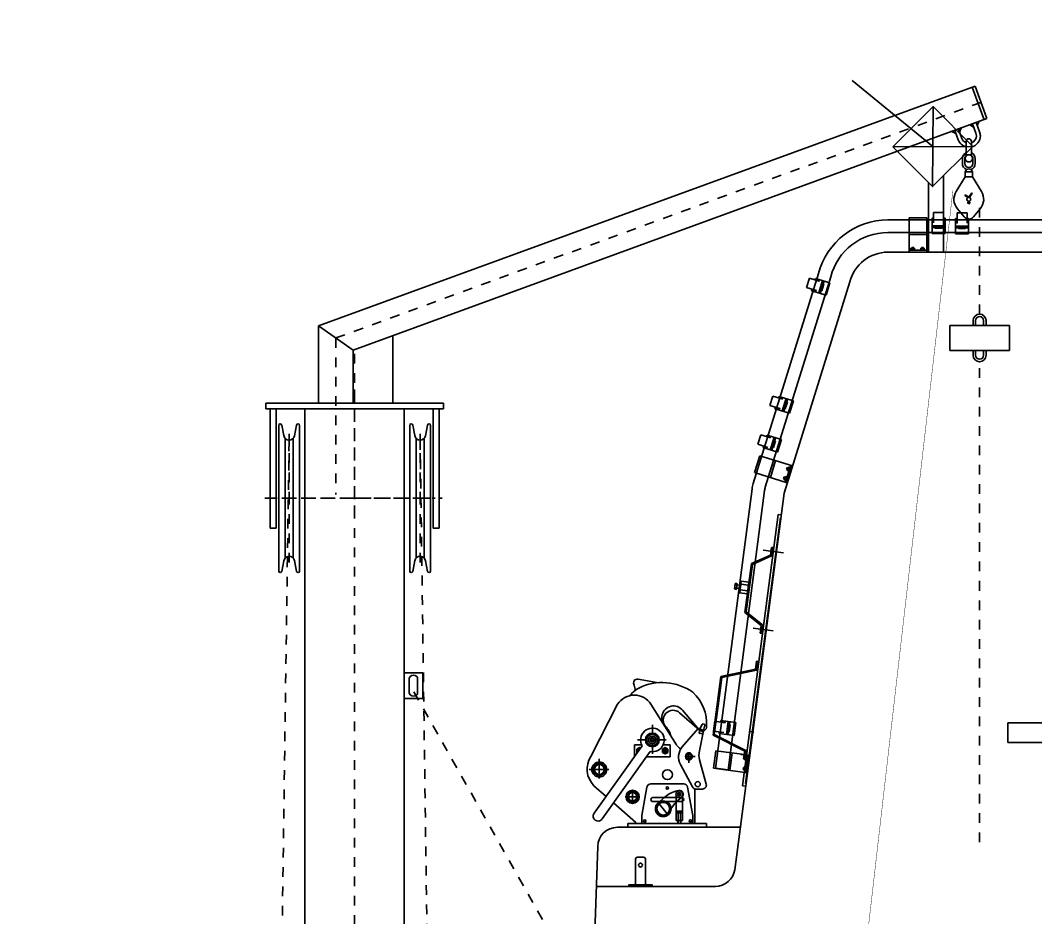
# Model space of a CAD drawing. Header units: millimetres. Extents: x -4 to 3776, y -4 to 4079.
# Drawn here: x 308.68 to 319.17, y 520.84 to 530.11 of the extents above; entities that cross this region are included whole.
import ezdxf
from ezdxf import colors
from ezdxf.entities.mleader import LeaderData, LeaderLine
from ezdxf.math import Vec2, Vec3

# ---------------------------------------------------------------- set-up
doc = ezdxf.new("R2010")
doc.units = ezdxf.units.MM
for name, pattern in [('ACAD_ISO02W100', [15, 12, -3]), ('CEN1', [2, 1, -0.4, 0.2, -0.4]), ('CENTER', [2, 1.25, -0.25, 0.25, -0.25]), ('CENTER2', [1.125, 0.75, -0.125, 0.125, -0.125])]:
    doc.linetypes.add(name, pattern=pattern)
for name, color, linetype in [('01-equipment', 3, 'Continuous'), ('03-input', 3, 'Continuous'), ('05-center', 6, 'CEN1'), ('06-text', 2, 'Continuous'), ('BK_kedu', 255, 'Continuous')]:
    doc.layers.add(name, color=color, linetype=linetype)
doc.styles.get("Standard").update_dxf_attribs({"font": 'arial.ttf'})

# ---------------------------------------------------------------- blocks, each defined once
blk = doc.blocks.new('XP41_0_0')
at = {"layer": '03-input', "color": 3, "linetype": 'Continuous'}
for p, q in [((-13, -23), (-13, -13)), ((-8, -23), (-8, -13)), ((8, -23), (8, -13)), ((13, -23), (13, -13)), ((-7.5, -40), (-5, -35)), ((-7.5, -40), (7.5, -40)), ((-7.5, -40), (-7.5, -50)), ((0, -33.7), (-5, -35)), ((5, -35), (0, -33.7)), ((7.5, -40), (5, -35)), ((7.5, -40), (7.5, -50)), ((-7.5, -50), (-25.5, -79.3)), ((-7.5, -50), (7.5, -50)), ((7.5, -50), (25.5, -79.3)), ((-7.4, -86.2), (-8, -87.3)), ((-8, -87.3), (-1.3, -91.2)), ((0, -91), (-7.4, -86.2)), ((-1, -98.9), (-1, -99.3)), ((0, -91), (5.8, -81.9)), ((0, -99.3), (0, -99)), ((6.7, -82.4), (1.2, -91.2)), ((1.2, -98.8), (1.2, -99.3)), ((6.7, -82.4), (5.8, -81.9)), ((-9.2, -130.7), (-23, -114.3)), ((23, -114.3), (9.2, -130.7))]:
    blk.add_line(p, q, dxfattribs=at)
blk.add_circle((0, -95), 4, dxfattribs=at)
for centre, radius, start, end in [((0, -13), 13, 114.2485, 180), ((0, -13), 8, 131.8652, 180), ((0, -13), 13, 0, 66.3418), ((0, -13), 8, 0, 49.3015), ((0, -23), 13, 180, 247.3801), ((0, -23), 8, 180, 0), ((0, -23), 13, 292.6199, 0), ((0, -95), 30, 148.3455, 220.0052), ((0, -95), 30, 319.9948, 31.6545), ((0.2, -101.8), 2.3, 150, 270), ((-3.9, -98.6), 2.98, 316.2101, 346.2101), ((0.2, -101.8), 1.05, 150, 270), ((-3.9, -98.6), 4.2, 320.2778, 343.778), ((4.1, -98.6), 4.2, 189.7222, 219.7222), ((0, -101.8), 2.3, 270, 30), ((0, -101.8), 1.05, 270, 30), ((4.1, -98.6), 2.98, 193.7899, 223.7899), ((0, -123), 12, 220.0052, 319.9948)]:
    blk.add_arc(centre, radius, start, end, dxfattribs=at)
blk = doc.blocks.new('18')
at = {"layer": '03-input', "color": 3, "linetype": 'Continuous'}
for p, q in [((-13, 0), (-13, -10)), ((-8, 0), (-8, -10)), ((8, 0), (8, -10)), ((13, 0), (13, -10)), ((-60, -60), (-60, -10)), ((-60, -10), (60, -10)), ((60, -60), (60, -10)), ((-60, -60), (60, -60)), ((-13, -70), (-13, -60)), ((-8, -70), (-8, -60)), ((8, -70), (8, -60)), ((13, -70), (13, -60))]:
    blk.add_line(p, q, dxfattribs=at)
for centre, radius, start, end in [((0, 0), 13, 0, 180), ((0, 0), 8, 0, 180), ((0, -70), 13, 180, 0), ((0, -70), 8, 180, 0)]:
    blk.add_arc(centre, radius, start, end, dxfattribs=at)
blk = doc.blocks.new('艇架正视')
at = {"linetype": 'CEN1', "ltscale": 2}
for p, q in [((1259.2, 5971.2), (1259.2, 6202.8)), ((1259.2, 4906.6), (1259.2, 5875.2)), ((2679.1, 674.5), (118.5, 5211.3))]:
    blk.add_line(p, q, dxfattribs=at)
at = {"linetype": 'CEN1', "ltscale": 2, "const_width": 0.8}
blk.add_lwpolyline([(943.1, 3932.7), (1205.5, 6221.1)], dxfattribs=at)
at = {"layer": '03-input', "color": 3, "linetype": 'Continuous'}
for p, q in [((-73, 5947.6), (1250, 6431)), ((1244.4, 6429), (1268.4, 6363.2)), ((1250, 6431), (1274, 6365.3)), ((-3, 5898.6), (1274, 6365.3)), ((1223.6, 6325.5), (1216.7, 6344.3)), ((1219, 6338.1), (1221.9, 6346.2)), ((1247.2, 6348.4), (1239.7, 6352.7)), ((1251.8, 6335.8), (1244.9, 6354.6)), ((1259.3, 6338.6), (1252.4, 6357.4)), ((1254.5, 6351.5), (1258.5, 6359.6)), ((1211.3, 6335.7), (1203.1, 6339.4)), ((1216.1, 6322.8), (1209.2, 6341.6)), ((1232.1, 6290.4), (1232.1, 6319.5)), ((1242.7, 6290.4), (1242.7, 6319.5)), ((-73, 5947.6), (-73, 5792)), ((-73, 5947.6), (-3, 5898.6)), ((77, 5927.8), (77, 5792)), ((-3, 5898.6), (-3, 5792)), ((-179, 5792), (179, 5792)), ((-179, 5792), (-179, 5780)), ((179, 5792), (179, 5780)), ((-179, 5780), (179, 5780)), ((-170, 5780), (-170, 5540)), ((-158, 5780), (-158, 5540)), ((-100, 4300), (-100, 5780)), ((100, 5780), (-100, 5780)), ((100, 4300), (100, 5780)), ((158, 5780), (158, 5540)), ((170, 5780), (170, 5540)), ((-153, 5747), (-153, 5600)), ((-147, 5747.4), (-142.9, 5726.3)), ((-117, 5747.4), (-121.2, 5725.8)), ((-111, 5747), (-111, 5600)), ((111, 5747), (111, 5600)), ((117, 5747.4), (121.1, 5726.3)), ((147, 5747.4), (142.8, 5725.8)), ((153, 5747), (153, 5600)), ((-140, 5720.5), (-140, 5600)), ((-124, 5720.5), (-124, 5600)), ((124, 5720.5), (124, 5600)), ((140, 5720.5), (140, 5600)), ((-153, 5453), (-153, 5600)), ((-140, 5479.5), (-140, 5600)), ((-124, 5479.5), (-124, 5600)), ((-111, 5453), (-111, 5600)), ((111, 5453), (111, 5600)), ((124, 5479.5), (124, 5600)), ((140, 5479.5), (140, 5600)), ((153, 5453), (153, 5600)), ((-170, 5540), (-158, 5540)), ((158, 5540), (170, 5540)), ((-147, 5452.6), (-142.9, 5473.7)), ((-117, 5452.6), (-121.2, 5474.2)), ((117, 5452.6), (121.2, 5474.2)), ((147, 5452.6), (142.9, 5473.7)), ((137.1, 5248.2), (100, 5248.2)), ((137.1, 5248.2), (137.1, 5196.3)), ((110.2, 5236.9), (110.2, 5207.6)), ((126.9, 5236.9), (126.9, 5207.6)), ((137.1, 5196.3), (100, 5196.3))]:
    blk.add_line(p, q, dxfattribs=at)
at = {"layer": '03-input', "color": 3, "linetype": 'CENTER'}
for p, q in [((-38, 5923.1), (1262, 6398.1)), ((-38, 5923.1), (-38, 5607.5)), ((0, 5819.6), (0, 5558)), ((-132, 5729.8), (-132, 5600)), ((132, 5729.8), (132, 5600)), ((-150, 4447), (-132, 5717)), ((132, 5717), (150, 4410)), ((-181, 5600), (176.5, 5600)), ((0, 5600), (-162, 5600)), ((145.8, 5600), (-147.2, 5600)), ((-132, 5470.2), (-132, 5600)), ((0, 5600), (162, 5600)), ((132, 5470.2), (132, 5600))]:
    blk.add_line(p, q, dxfattribs=at)
at = {"layer": '03-input', "color": 3, "linetype": 'Continuous'}
blk.add_lwpolyline([(1259.2, 4906.2, 0, 0, 0), (1259.2, 4843.7, 20.8, 0, 0), (1259.2, 4781.2, 0, 0, 0)], format="xyseb", dxfattribs=at)
blk.add_circle((1237.4, 6285.3), 7.33, dxfattribs=at)
for centre, radius, start, end in [((1237.7, 6330.7), 23, 200.0735, 256.028), ((1237.7, 6330.7), 15, 200.0735, 248.2708), ((1237.4, 6319.5), 5.28, 0, 180), ((1237.7, 6330.7), 23, 282.5619, 0), ((1237.7, 6330.7), 15, 289.4809, 0), ((1237.7, 6330.7), 15, 0, 20.0735), ((1237.7, 6330.7), 23, 0, 20.0735), ((-150, 5747), 3, 7.3754, 180), ((-114, 5747), 3, 0, 172.6246), ((114, 5747), 3, 7.3754, 180), ((150, 5747), 3, 0, 172.6246), ((-132, 5728), 11, 188.6875, 349.5065), ((132, 5728), 11, 188.6875, 349.5065), ((-132, 5472), 11, 10.4935, 171.3125), ((132, 5472), 11, 8.6875, 169.5065), ((-150, 5453), 3, 180, 352.6246), ((-114, 5453), 3, 187.3754, 0), ((114, 5453), 3, 180, 352.6246), ((150, 5453), 3, 187.3754, 0), ((115.2, 5236.9), 5, 132.0297, 180), ((118.5, 5233.2), 9.98, 47.9703, 132.0297), ((121.9, 5236.9), 5, 0, 47.9703), ((115.2, 5207.6), 5, 180, 227.9703), ((118.5, 5211.3), 9.98, 227.9703, 312.0297), ((121.9, 5207.6), 5, 312.0297, 0)]:
    blk.add_arc(centre, radius, start, end, dxfattribs=at)
at = {"layer": '05-center', "ltscale": 2}
blk.add_line((0, -135.9), (0, 5895.5), dxfattribs=at)
at = {"layer": '03-input', "color": 3, "linetype": 'Continuous'}
for name, p in [('XP41_0_0', (1237.5, 6297.8)), ('18', (1259.2, 5958.2))]:
    blk.add_blockref(name, p, dxfattribs=at)
blk = doc.blocks.new('A$C480C00B7')
at = {"layer": '03-input', "color": 0, "linetype": 'Continuous'}
for p, q in [((4.1, 162.4), (8.4, 141.8)), ((5.7, 164.7), (8.2, 165.3)), ((10.3, 164.3), (15.8, 154.7)), ((17.6, 97.3), (7.2, 147.6)), ((18.6, 154.1), (8.4, 149.8)), ((10.8, 140.3), (16.6, 141.5)), ((16, 154.1), (18.2, 143.9)), ((20.9, 153.6), (60.9, 107.1)), ((0.2, 12.6), (16.9, 74)), ((65.8, 62), (35.1, 5.2)), ((26.3, 0), (9.8, 0))]:
    blk.add_line(p, q, dxfattribs=at)
for centre, radius in [((44.1, 82.9), 8.5), ((21.9, 12.4), 6.5)]:
    blk.add_circle(centre, radius, dxfattribs=at)
for centre, radius, start, end in [((6.1, 162.8), 2, 101.7403, 191.7403), ((8.6, 163.3), 2, 29.9161, 101.7403), ((14.1, 153.7), 2, 11.7403, 29.9161), ((9.2, 148), 2, 112.7492, 191.7403), ((10.4, 142.2), 2, 191.7403, 281.7403), ((16.2, 143.4), 2, 281.7403, 11.7403), ((19.4, 152.3), 2, 40.7473, 112.7492), ((30.6, 81), 40, 331.5913, 40.7473), ((-31.3, 87.1), 50, 344.7212, 11.7403), ((9.8, 10), 10, 164.7212, 270), ((26.3, 10), 10, 270, 331.5913)]:
    blk.add_arc(centre, radius, start, end, dxfattribs=at)
blk = doc.blocks.new('A$C67EC23AD')
at = {"layer": '03-input', "color": 0, "linetype": 'Continuous'}
for centre, radius in [((10, 58.9), 4.25), ((48.9, 20), 20), ((48.9, 20), 16)]:
    blk.add_circle(centre, radius, dxfattribs=at)
for centre, radius, start, end in [((10, 58.9), 10, 74.825, 231.8158), ((-7.3, -9.3), 80.3, 27.2499, 75.9058), ((-58, -27.6), 100, 23.9914, 51.8158), ((48.9, 20), 17, 203.9914, 28.9664)]:
    blk.add_arc(centre, radius, start, end, dxfattribs=at)
blk = doc.blocks.new('hook-a')
at = {"layer": '03-input', "color": 0, "linetype": 'Continuous'}
for p, q in [((122.1, 367.2), (173.8, 376.4)), ((181.3, 351.2), (183.9, 361)), ((141.5, 312.4), (76.6, 209.1)), ((294.2, 180), (226, 312.7)), ((19.1, 247.4), (61.1, 297.5)), ((19.1, 247.4), (68.7, 291.1)), ((92.9, 209.3), (110.6, 209.3)), ((92.9, 209.3), (92.9, 179.3)), ((107.9, 209.3), (110.6, 209.3)), ((163.9, 206.8), (285.9, 35.6)), ((165.2, 209.3), (167.9, 209.3)), ((165.2, 209.3), (182.9, 209.3)), ((182.9, 209.3), (182.9, 180.1)), ((143.6, 192.3), (265.5, 21.1)), ((92.9, 179.3), (152.8, 179.3)), ((257.5, 155.5), (272.5, 164.2)), ((257.5, 138.2), (257.5, 155.5)), ((272.5, 123.9), (272.5, 173.6)), ((272.5, 164.2), (287.5, 155.5)), ((287.5, 155.5), (287.5, 138.2)), ((248.6, 146.8), (298.6, 146.8)), ((272.5, 129.5), (257.5, 138.2)), ((287.5, 138.2), (272.5, 129.5)), ((58.3, 110), (141.7, 110)), ((255.3, 78.5), (286.1, 105.7)), ((30, 97.5), (30, 10)), ((30, 97.5), (30, 10)), ((48.5, 101.8), (35, 30)), ((61.4, 79.8), (61.4, 16.9)), ((66.9, 83.9), (71.9, 83.9)), ((69.4, 81.4), (69.4, 86.4)), ((77.4, 79.8), (77.4, 16.9)), ((151.5, 101.8), (165, 30)), ((169.9, 77.5), (207.2, 77.5)), ((174.8, 85.1), (188, 92.7)), ((174.8, 69.9), (174.8, 85.1)), ((188, 59.5), (188, 95.5)), ((188, 92.7), (201.2, 85.1)), ((201.2, 85.1), (201.2, 69.9)), ((63.5, 75.3), (100, 75.3)), ((63.5, 65.3), (100, 65.3)), ((136.5, 75.3), (100, 75.3)), ((136.5, 65.3), (100, 65.3)), ((120.2, 59.5), (100.2, 34.5)), ((188, 62.3), (174.8, 69.9)), ((180, 11.9), (236.5, 61.8)), ((201.2, 69.9), (188, 62.3)), ((35, 30), (35, 12)), ((61.4, 36.9), (77.4, 36.9)), ((165, 30), (165, 12)), ((0, 10), (200, 10)), ((0, 0), (0, 10)), ((0, 0), (200, 0)), ((37, 10), (163, 10)), ((61.4, 16.9), (77.1, 16.9)), ((65.4, 16.9), (65.4, 10)), ((66.4, 16.9), (66.4, 10)), ((72.4, 16.9), (72.4, 10)), ((73.4, 16.9), (73.4, 10)), ((180, 10), (180, 11.9)), ((200, 0), (200, 10))]:
    blk.add_line(p, q, dxfattribs=at)
at = {"layer": '03-input', "color": 0, "linetype": 'CENTER'}
for p, q in [((137.9, 260.2), (137.9, 186.6)), ((102.5, 221.8), (175.8, 221.8))]:
    blk.add_line(p, q, dxfattribs=at)
at = {"layer": '03-input', "color": 0, "linetype": 'CENTER', "ltscale": 0.35}
for p, q in [((37.7, 174.7), (37.7, 185.3)), ((45, 164), (45, 196)), ((52.3, 174.7), (52.3, 185.3)), ((112.5, 194.3), (98.4, 194.3)), ((105.4, 188.6), (105.4, 200)), ((170.4, 197.7), (170.4, 200)), ((172.8, 194.3), (177.5, 194.3)), ((29, 180), (61, 180))]:
    blk.add_line(p, q, dxfattribs=at)
at = {"layer": '03-input', "color": 0, "linetype": 'CENTER', "ltscale": 0.5}
blk.add_line((45, 163.8), (45, 196.2), dxfattribs=at)
at = {"layer": '03-input', "color": 0, "linetype": 'ACAD_ISO02W100', "ltscale": 0.4}
for p, q in [((77.4, 40.9), (61.4, 40.9)), ((66.4, 40.9), (66.4, 16.9)), ((72.4, 40.9), (72.4, 16.9))]:
    blk.add_line(p, q, dxfattribs=at)
at = {"layer": '03-input', "color": 0, "linetype": 'Continuous'}
blk.add_lwpolyline([(112.4, 198.3), (105.4, 202.4), (98.4, 198.3), (98.4, 190.2), (105.4, 186.2), (112.4, 190.2)], close=True, dxfattribs=at)
blk.add_lwpolyline([(168.1, 201), (170.4, 202.4), (177.4, 198.3), (177.4, 190.2), (176.2, 189.5)], dxfattribs=at)
for centre, radius in [((137.9, 221.8), 17.5), ((137.9, 221.8), 17.5), ((137.9, 221.8), 14.5), ((137.9, 221.8), 10), ((137.9, 221.8), 5), ((137.9, 221.8), 3), ((45, 180), 6), ((105.4, 194.3), 4), ((272.5, 146.8), 19), ((272.5, 146.8), 15), ((272.5, 146.8), 12.5), ((272.5, 146.8), 12.5), ((272.5, 146.8), 12.5), ((272.5, 146.8), 12.5), ((100, 100.2), 3), ((69.4, 83.9), 9), ((69.4, 83.9), 4.25), ((188, 77.5), 13.2), ((110.2, 47.1), 19), ((41.2, 16), 3), ((157.2, 16), 3)]:
    blk.add_circle(centre, radius, dxfattribs=at)
at = {"layer": '03-input', "color": 0, "linetype": 'Continuous', "ltscale": 2}
for radius in [16.7, 10.6, 10.6]:
    blk.add_circle((188, 77.5), radius, dxfattribs=at)
at = {"layer": '03-input', "color": 0, "linetype": 'Continuous'}
for centre, radius, start, end in [((112.7, 232.6), 135, 63.706, 125.2006), ((175.6, 366.6), 10, 325.88, 100.0762), ((107.3, 264), 107.1, 132.5461, 183.8823), ((183.8, 285.8), 50, 32.4397, 147.875), ((102.9, 246), 128.2, 47.4002, 57.0988), ((186.1, 349.9), 5, 165.2097, 231.3112), ((38.6, 209.1), 200.1, 38.8937, 40.9895), ((84.1, 278.2), 30, 313.6367, 140.0357), ((85.2, 272.3), 25, 316.1761, 131.3648), ((11.3, 255.2), 11, 171.963, 315.0967), ((137.9, 221.8), 48, 133.6367, 167.6541), ((137.9, 221.8), 30, 330.0811, 280.8325), ((51.2, 225), 30, 299.122, 327.875), ((137.9, 221.8), 5.5, 0, 270), ((45, 180), 9, 35.7954, 144.2046), ((170.4, 194.3), 4, 335.1179, 95.7957), ((45, 180), 9, 215.7954, 324.2046), ((243.5, 147.9), 60, 315.2758, 32.3414), ((58.3, 100), 10, 90, 169.3803), ((141.7, 100), 10, 10.6197, 90), ((63.3, 70.3), 5.01, 87.2007, 272.7993), ((136.7, 70.3), 5.01, 267.2007, 92.7993), ((275.7, 28.3), 12.5, 215.4568, 35.4568), ((37, 12), 2, 180, 270), ((163, 12), 2, 270, 0)]:
    blk.add_arc(centre, radius, start, end, dxfattribs=at)
blk.add_blockref('A$C480C00B7', (0.9, 97.2), dxfattribs=at)
at = {"layer": '03-input', "color": 0, "linetype": 'Continuous', "rotation": 2.905075325396412}
blk.add_blockref('A$C67EC23AD', (62.4, 24.6), dxfattribs=at)
blk = doc.blocks.new('A$C4EFE2257')
at = {"layer": '03-input', "color": 0, "linetype": 'Continuous'}
for p, q in [((4, 27.1), (4, 53.6)), ((29, 53.6), (4, 53.6)), ((29, 27.1), (29, 53.6)), ((0, 38.7), (4, 38.7)), ((0, 0), (0, 38.7)), ((3.5, 27.1), (3.5, 38.7)), ((4, 27.1), (3.5, 27.1)), ((29, 38.7), (33, 38.7)), ((29.5, 27.1), (29, 27.1)), ((29.5, 27.1), (29.5, 38.7)), ((33, 0), (33, 38.7)), ((33, 19.5), (0, 19.5)), ((0, 17.6), (33, 17.6)), ((0, 15.6), (33, 15.6)), ((7.5, 17.6), (7.5, 19.5)), ((7.5, 13.6), (7.5, 15.6)), ((7.5, 13.6), (25.5, 13.6)), ((25.5, 17.6), (25.5, 19.5)), ((25.5, 13.6), (25.5, 15.6)), ((0, 0), (33, 0))]:
    blk.add_line(p, q, dxfattribs=at)
blk = doc.blocks.new('PROFILPR')
at = {"layer": '03-input', "color": 0, "linetype": 'Continuous'}
for p, q in [((-22.5, 87), (22.5, 87)), ((-22.5, 0), (-22.5, 87)), ((22.5, 87), (22.5, 0)), ((22.5, 45), (-22.5, 45)), ((22.5, 5), (-22.5, 5)), ((22.5, 0), (-22.5, 0)), ((-17.6, 10), (-17.6, 5)), ((-8.9, 10), (-17.6, 10)), ((-17.6, 5), (-8.9, 5)), ((-15.7, 5), (-15.7, 12)), ((-15.7, 12), (-10.7, 12)), ((-15.7, 9), (-15.7, 7.5)), ((-15.7, 6), (-15.7, 7.5)), ((-10.7, 5), (-15.7, 5)), ((-10.8, 7.5), (-10.8, 9)), ((-10.8, 7.5), (-10.8, 6)), ((-10.7, 5), (-10.7, 12)), ((-8.9, 5), (-8.9, 10)), ((7.5, 10), (7.5, 5)), ((16.2, 10), (7.5, 10)), ((7.5, 5), (16.2, 5)), ((9.4, 5), (9.4, 12)), ((9.4, 12), (14.4, 12)), ((9.4, 9), (9.4, 7.5)), ((9.4, 6), (9.4, 7.5)), ((14.4, 5), (9.4, 5)), ((14.3, 7.5), (14.3, 9)), ((14.3, 7.5), (14.3, 6)), ((14.4, 5), (14.4, 12)), ((16.2, 5), (16.2, 10))]:
    blk.add_line(p, q, dxfattribs=at)
for points in [[(-17.6, 10, -0.053714), (-16.8, 9.9, -0.06756), (-16.2, 9.7, -0.105274), (-15.8, 9.3, -0.168253), (-15.7, 9, -0.168253)], [(-17.6, 5, 0.053714), (-16.8, 5.1, 0.06756), (-16.2, 5.3, 0.105274), (-15.8, 5.7, 0.168253), (-15.7, 6, 0.168253)], [(-10.8, 9, 0.200825), (-10.9, 9.3, 0.097941), (-11.5, 9.7, 0.055066), (-12.2, 9.9, 0.041895), (-13.2, 10, 0.041895), (-14.2, 9.9, 0.055066), (-14.9, 9.7, 0.097941), (-15.5, 9.3, 0.200825), (-15.7, 9, 0.200825)], [(-10.8, 6, -0.200825), (-10.9, 5.7, -0.097941), (-11.5, 5.3, -0.055066), (-12.2, 5.1, -0.041895), (-13.2, 5, -0.041895), (-14.2, 5.1, -0.055066), (-14.9, 5.3, -0.097941), (-15.5, 5.7, -0.200825), (-15.7, 6, -0.200825)], [(-8.9, 10, 0.053714), (-9.6, 9.9, 0.06756), (-10.2, 9.7, 0.105274), (-10.6, 9.3, 0.168253), (-10.8, 9, 0.168253)], [(-8.9, 5, -0.053714), (-9.6, 5.1, -0.06756), (-10.2, 5.3, -0.105274), (-10.6, 5.7, -0.168253), (-10.8, 6, -0.168253)], [(7.5, 10, -0.053714), (8.3, 9.9, -0.06756), (8.9, 9.7, -0.105274), (9.3, 9.3, -0.168253), (9.4, 9, -0.168253)], [(7.5, 5, 0.053714), (8.3, 5.1, 0.06756), (8.9, 5.3, 0.105274), (9.3, 5.7, 0.168253), (9.4, 6, 0.168253)], [(14.3, 9, 0.200825), (14.2, 9.3, 0.097941), (13.6, 9.7, 0.055066), (12.9, 9.9, 0.041895), (11.9, 10, 0.041895), (10.9, 9.9, 0.055066), (10.2, 9.7, 0.097941), (9.6, 9.3, 0.200825), (9.4, 9, 0.200825)], [(14.3, 6, -0.200825), (14.2, 5.7, -0.097941), (13.6, 5.3, -0.055066), (12.9, 5.1, -0.041895), (11.9, 5, -0.041895), (10.9, 5.1, -0.055066), (10.2, 5.3, -0.097941), (9.6, 5.7, -0.200825), (9.4, 6, -0.200825)], [(16.2, 10, 0.053714), (15.5, 9.9, 0.06756), (14.9, 9.7, 0.105274), (14.5, 9.3, 0.168253), (14.3, 9, 0.168253)], [(16.2, 5, -0.053714), (15.5, 5.1, -0.06756), (14.9, 5.3, -0.105274), (14.5, 5.7, -0.168253), (14.3, 6, -0.168253)]]:
    blk.add_lwpolyline(points, format="xyb", dxfattribs=at)
blk = doc.blocks.new('救生艇侧视')
at = {"layer": '03-input', "linetype": 'Continuous'}
h = blk.add_hatch(dxfattribs=at)
h.set_pattern_fill('ANSI31', color=0, scale=50, angle=-7.4667, style=0)
h.set_pattern_definition([(37.53333, (-4008.6863, -718.141), (-3.807643, 4.956244), [])])
h.paths.add_polyline_path([(-2548.5, 2254.8), (-2500.3, 2276.3), (-2497.9, 2294.8), (-2495.9, 2294.5), (-2495.5, 2297.5), (-2500.5, 2298.1), (-2503.1, 2278.3), (-2551.2, 2256.9), (-2557.9, 2206, -0.007819), (-2557.9, 2205.8), (-2558.8, 2198.9), (-2555.9, 2198.5), (-2554.4, 2209.4)])
h = blk.add_hatch(dxfattribs=at)
h.set_pattern_fill('ANSI31', color=0, scale=50, angle=-7.4667, style=0)
h.set_pattern_definition([(307.53333, (-3209.054, 5383.0976), (-4.956244, -3.807643), [])])
h.paths.add_polyline_path([(-2564.3, 2134.2), (-2523.3, 2101.1), (-2525.7, 2082.6), (-2523.7, 2082.3), (-2524.1, 2079.4), (-2529, 2080), (-2526.4, 2099.8), (-2567.5, 2133), (-2560.8, 2183.9, 0.007819), (-2560.8, 2184.1), (-2559.9, 2191), (-2556.9, 2190.6), (-2558.3, 2179.7)])
h = blk.add_hatch(dxfattribs=at)
h.set_pattern_fill('ANSI31', color=0, scale=50, angle=82.5333, style=0)
h.set_pattern_definition([(127.53333, (-3996.6007, -625.9264), (-4.956244, -3.807643), [])])
h.paths.add_polyline_path([(-2538.3, 1986.3), (-2535.8, 2005.3), (-2533.8, 2005), (-2533.4, 2008), (-2538.4, 2008.6), (-2541, 1988.8), (-2629.2, 1970.1), (-2638.9, 1895.7), (-2635.9, 1895.3), (-2626.5, 1967.6)])
h.paths.add_polyline_path([(-2635.9, 1895.3), (-2638.9, 1895.7), (-2648.7, 1821.4), (-2638, 1816), (-2636.6, 1818.6), (-2645.4, 1823.1)])
h.paths.add_polyline_path([(-2581.7, 1790.8), (-2583.1, 1788.1), (-2568.3, 1780.6), (-2570.9, 1760.7), (-2565.9, 1760.1), (-2565.5, 1763.1), (-2567.5, 1763.3), (-2565, 1782.3)])
at = {"layer": '03-input', "color": 0, "linetype": 'Continuous'}
for p, q in [((-2090.6, 3316.1), (-2295.5, 3484.1)), ((-1139.5, 3129.9), (-2204.5, 3129.9)), ((-1139.5, 3097.9), (-2204.5, 3097.9)), ((-1139.5, 3047.9), (-2204.5, 3047.9)), ((-2380.7, 2993.4), (-2546.5, 2460.4)), ((-2349.7, 2985.4), (-2515.9, 2450.9)), ((-2301.3, 2972.9), (-2468.2, 2436.1)), ((-2642.3, 1736.2), (-2549.5, 2446.7)), ((-2610.6, 1732), (-2517.8, 2442.5)), ((-2593.3, 1479), (-2468.2, 2436.1)), ((-2573.8, 1692.5), (-2483.5, 2381.7)), ((-2565.9, 1698.6), (-2477.4, 2373.8)), ((-2483.5, 2381.7), (-2475.4, 2380.6)), ((-2477.4, 2373.8), (-2476.3, 2373.7)), ((-2503.1, 2278.3), (-2500.5, 2298.1)), ((-2495.5, 2297.5), (-2500.5, 2298.1)), ((-2500.3, 2276.3), (-2497.9, 2294.8)), ((-2495.9, 2294.5), (-2497.9, 2294.8)), ((-2496.8, 2287.4), (-2495.5, 2297.5)), ((-2495.5, 2297.5), (-2494.5, 2297.4)), ((-2551.2, 2256.9), (-2503.1, 2278.3)), ((-2548.5, 2254.8), (-2500.3, 2276.3)), ((-2521.1, 2290.6), (-2470.1, 2283.9)), ((-2567.5, 2133), (-2551.2, 2256.9)), ((-2564.3, 2134.2), (-2548.5, 2254.8)), ((-2594.4, 2193), (-2592.7, 2205.9)), ((-2594.4, 2193), (-2593.6, 2191.8)), ((-2594.1, 2195.7), (-2588.6, 2195)), ((-2593.6, 2191.8), (-2590.1, 2191.4)), ((-2593.1, 2203.1), (-2587.6, 2202.4)), ((-2591.6, 2206.7), (-2592.7, 2205.9)), ((-2591.6, 2206.7), (-2588.1, 2206.3)), ((-2589, 2192.2), (-2590.1, 2191.4)), ((-2589, 2192.2), (-2587.3, 2205.1)), ((-2588.6, 2194.7), (-2579.7, 2193.6)), ((-2588.1, 2206.3), (-2587.3, 2205.1)), ((-2587.6, 2202.7), (-2578.7, 2201.5)), ((-2577.2, 2212.4), (-2581.1, 2182.7)), ((-2558.4, 2202.4), (-2578.2, 2205)), ((-2577.2, 2212.4), (-2557.4, 2209.8)), ((-2561.3, 2180.1), (-2557.4, 2209.8)), ((-2558.8, 2198.9), (-2555.9, 2198.5)), ((-2555.1, 2204.5), (-2557.7, 2184.6)), ((-2581.1, 2182.7), (-2561.3, 2180.1)), ((-2560.3, 2187.5), (-2580.2, 2190.1)), ((-2559.9, 2191), (-2556.9, 2190.6)), ((-2567.5, 2133), (-2526.4, 2099.8)), ((-2564.3, 2134.2), (-2523.3, 2101.1)), ((-2547.1, 2092.7), (-2496.1, 2086)), ((-2529, 2080), (-2526.4, 2099.8)), ((-2525.7, 2082.6), (-2523.3, 2101.1)), ((-2524.1, 2079.4), (-2522.8, 2089.5)), ((-2524.1, 2079.4), (-2529, 2080)), ((-2523.7, 2082.3), (-2525.7, 2082.6)), ((-2524.1, 2079.4), (-2523.1, 2079.2)), ((-2629.2, 1970.1), (-2541, 1988.8)), ((-2626.5, 1967.6), (-2538.3, 1986.3)), ((-2541, 1988.8), (-2538.4, 2008.6)), ((-2533.4, 2008), (-2538.4, 2008.6)), ((-2538.3, 1986.3), (-2535.8, 2005.3)), ((-2533.8, 2005), (-2535.8, 2005.3)), ((-2533.4, 2008), (-2533.8, 2005)), ((-2533.4, 2008), (-2532.5, 2007.8)), ((-2648.7, 1821.4), (-2629.2, 1970.1)), ((-2635.9, 1895.3), (-2626.5, 1967.6)), ((-2635.9, 1895.3), (-2645.4, 1823.1)), ((-2555.7, 1830.4), (-2544.8, 1828.9)), ((-2648.7, 1821.4), (-2568.3, 1780.6)), ((-2645.4, 1823.1), (-2565, 1782.3)), ((-2638, 1816), (-2636.6, 1818.6)), ((-2583.1, 1788.1), (-2581.7, 1790.8)), ((-2570.9, 1760.7), (-2568.3, 1780.6)), ((-2565, 1782.3), (-2567.5, 1763.3)), ((-2565.9, 1760.1), (-2570.9, 1760.7)), ((-2565.5, 1763.1), (-2567.5, 1763.3)), ((-2565.9, 1760.1), (-2564.9, 1760)), ((-2642.2, 1737.2), (-2610.5, 1733.1)), ((-2573.8, 1692.5), (-2566.8, 1691.6)), ((-2573.8, 1692.5), (-2565.6, 1691.5)), ((-2565.9, 1698.6), (-2564.6, 1698.4)), ((-2891.5, 1587), (-2579.2, 1587)), ((-2941.5, 1538.5), (-2950, 1277)), ((-2845.3, 1444), (-2845.3, 1507)), ((-2841.3, 1511), (-2824.3, 1511)), ((-2820.3, 1444), (-2820.3, 1507)), ((-2944.7, 1437), (-2642.6, 1437)), ((-2862.8, 1440), (-2862.8, 1437)), ((-2862.8, 1437), (-2802.8, 1437)), ((-2861.8, 1441), (-2832.8, 1441)), ((-2832.8, 1441), (-2803.8, 1441)), ((-2802.8, 1440), (-2802.8, 1437))]:
    blk.add_line(p, q, dxfattribs=at)
at = {"layer": '03-input', "color": 0, "linetype": 'ByBlock'}
for p, q in [((-2090, 3417.8), (-2091.2, 3214.5)), ((-2192.3, 3315.5), (-1988.9, 3316.7)), ((-2101.8, 3047.9), (-2101.8, 3225.1)), ((-2063.5, 3242.2), (-2063.5, 3047.9))]:
    blk.add_line(p, q, dxfattribs=at)
at = {"layer": '03-input', "color": 0, "linetype": 'CENTER2'}
blk.add_line((-2578.3, 1771.8), (-2539, 1766.7), dxfattribs=at)
at = {"layer": '03-input', "color": 0, "linetype": 'ByBlock'}
blk.add_lwpolyline([(-2192.3, 3315.5), (-2090, 3417.8), (-1988.9, 3316.7), (-2091.2, 3214.5)], close=True, dxfattribs=at)
at = {"layer": '03-input', "color": 0, "linetype": 'Continuous'}
blk.add_lwpolyline([(-1900.1, 1852.4), (-1600.1, 1852.4), (-1600.1, 1802.4), (-1900.1, 1802.4)], close=True, dxfattribs=at)
for centre, radius in [((-2764.3, 1720.7), 12.5), ((-2832.8, 1491), 5)]:
    blk.add_circle(centre, radius, dxfattribs=at)
for centre, radius, start, end in [((-2204.5, 2947.9), 182, 90, 165.5249), ((-2204.5, 2947.9), 150, 90, 165.5249), ((-2204.5, 2947.9), 100, 90, 165.5249), ((-2468.2, 2436.1), 82, 162.7344, 172.554), ((-2468.2, 2436.1), 50, 162.7344, 172.554), ((-2554.6, 2194.3), 24.8, 154.9421, 190.1246), ((-2571.9, 2207.7), 5.96, 130.8533, 208.8999), ((-2584, 2198.2), 24.8, 334.9421, 10.1246), ((-2563.8, 2206.6), 5.96, 316.1668, 34.2134), ((-2574.7, 2185.8), 5.96, 136.1668, 214.2134), ((-2566.7, 2184.8), 5.96, 310.8533, 28.8999), ((-2891.5, 1537), 50, 90, 178.2152), ((-2841.3, 1507), 4, 90, 180), ((-2824.3, 1507), 4, 0, 90), ((-2642.6, 1487), 50, 270, 350.8969), ((-2848.3, 1444), 3, 270, 0), ((-2817.3, 1444), 3, 180, 270), ((-2861.8, 1440), 1, 90, 180), ((-2803.8, 1440), 1, 0, 90)]:
    blk.add_arc(centre, radius, start, end, dxfattribs=at)
for name, p in [('A$C4EFE2257', (-2092.7, 3095.2)), ('A$C4EFE2257', (-2032.8, 3094.4)), ('PROFILPR', (-2128.5, 3047.9))]:
    blk.add_blockref(name, p, dxfattribs=at)
for name, p, rotation in [('A$C4EFE2257', (-2361.6, 2938.4), 72.6326594290708), ('A$C4EFE2257', (-2454.4, 2638.7), 72.73441004796875), ('A$C4EFE2257', (-2484.6, 2540.2), 72.73441004796875), ('PROFILPR', (-2453.4, 2483.6), 72.73441004796875), ('A$C4EFE2257', (-2595, 1820.5), 82.55396890325764), ('PROFILPR', (-2558.1, 1747.9), 82.55396890325764)]:
    blk.add_blockref(name, p, dxfattribs=dict(at, rotation=rotation))
at = {"layer": '03-input', "color": 0, "linetype": 'Continuous', "xscale": -1}
blk.add_blockref('hook-a', (-2664.8, 1587), dxfattribs=at)

msp = doc.modelspace()

# ---------------------------------------------------------------- block references
at = {"layer": '01-equipment', "linetype": 'Continuous', "xscale": 0.00406911675591271, "yscale": 0.00406911675591271, "zscale": 0.00406911675591271}
msp.add_blockref('救生艇侧视', (326.613, 515.313), dxfattribs=at)
at = {"layer": '06-text', "linetype": 'Continuous', "xscale": 0.005127087112450015, "yscale": 0.005127087112450015, "zscale": 0.005127087112450015}
msp.add_blockref('艇架正视', (312.133, 496.46), dxfattribs=at)

# ---------------------------------------------------------------- leaders
at = {"layer": 'BK_kedu'}
ml = msp.add_multileader_mtext('Standard', dxfattribs=at)
ml.set_content('', color=256)
ml.set_leader_properties()
ml.build(insert=Vec2(0, 0))
ml.multileader.update_dxf_attribs({"text_right_attachment_type": 6, "dogleg_length": 0.36, "arrow_head_size": 0.18})
ctx = ml.context
ctx.base_point, ctx.char_height, ctx.arrow_head_size, ctx.landing_gap_size, ctx.plane_origin = Vec3(3775.999, 4079.328), 0.18, 0.18, 0.09, Vec3(3774.639, 4079.328)
ctx.right_attachment = 6
notes = []
notes.append((ctx, [(0, (0, 0, 0), (0, 0), (1, 0), 1, [])]))
ctx.mtext.insert, ctx.mtext.flow_direction = Vec3(3776.089, 4079.418), 5
for ctx, leaders in notes:
    for number, flags, end, landing, length, lines in leaders:
        leader = LeaderData()
        leader.index, (leader.has_last_leader_line, leader.has_dogleg_vector, leader.attachment_direction) = number, flags
        leader.last_leader_point, leader.dogleg_vector, leader.dogleg_length = Vec3(end), Vec3(landing), length
        for number, points, colour, breaks in lines:
            line = LeaderLine()
            line.index, line.vertices, line.color, line.breaks = number, Vec3.list(points), colors.encode_raw_color(colour), breaks
            leader.lines.append(line)
        ctx.leaders.append(leader)

doc.saveas('drawing.dxf')
